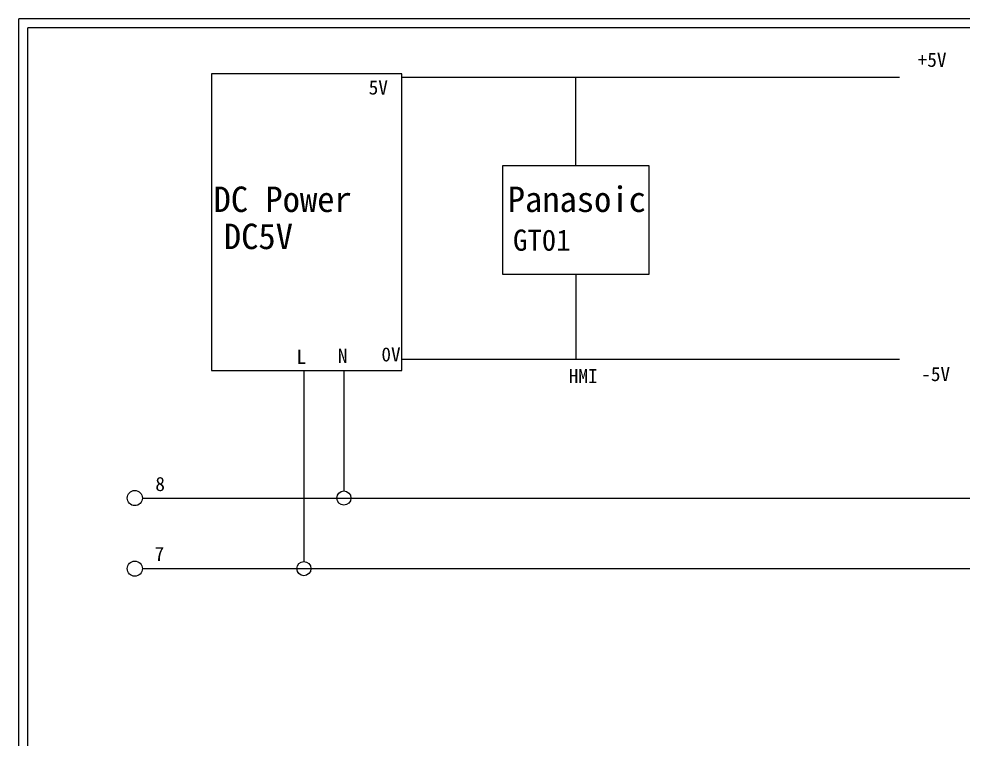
# Model space of a CAD drawing. Extents: x 10 to 297, y 3 to 207.
# Drawn here: x 10 to 143.8, y 105 to 207 of the extents above; entities that cross this region are included whole.
import ezdxf

# ---------------------------------------------------------------- set-up
doc = ezdxf.new("R2010")
doc.units = 0
doc.layers.get('0').update_dxf_attribs({"linetype": 'CONTINUOUS'})
for name, color, linetype in [('7', 7, 'CONTINUOUS'), ('圖框層', 7, 'CONTINUOUS'), ('標尺寸層', 3, 'CONTINUOUS')]:
    doc.layers.add(name, color=color, linetype=linetype)
doc.styles.add('CNS', font='romanc.shx', dxfattribs={"bigfont": 'chineset.shx'})
doc.styles.add('STSL', font='kaiu.ttf')

msp = doc.modelspace()

# ---------------------------------------------------------------- linework, layer by layer
for p, q in [((64.28, 199.2), (37.28, 199.2)), ((37.28, 199.2), (37.28, 157.2)), ((64.28, 157.2), (64.28, 199.2)), ((134.83, 198.67), (64.28, 198.67)), ((134.83, 158.72), (64.28, 158.72)), ((37.28, 157.2), (60.28, 157.2)), ((50.39, 157.2), (50.39, 130.12)), ((56.06, 157.2), (56.06, 140.12)), ((60.28, 157.2), (64.28, 157.2)), ((27.51, 139.12), (292.46, 139.12)), ((27.51, 129.12), (292.09, 129.12))]:
    msp.add_line(p, q)
for centre in [(56.06, 139.12), (50.39, 129.12)]:
    msp.add_circle(centre, 1)
at = {"layer": '7'}
for centre in [(26.43, 139.12), (26.43, 129.12)]:
    msp.add_circle(centre, 1.07, dxfattribs=at)
at = {"layer": '圖框層', "color": 7}
for p, q in [((297, 206.97), (10, 206.97)), ((10, 3), (10, 206.97)), ((295.75, 205.72), (11.25, 205.72)), ((11.25, 4.25), (11.25, 205.72))]:
    msp.add_line(p, q, dxfattribs=at)
at = {"layer": '標尺寸層', "color": 7}
for p, q in [((88.95, 186.2), (88.95, 198.67)), ((88.95, 170.76), (88.95, 158.72))]:
    msp.add_line(p, q, dxfattribs=at)
msp.add_lwpolyline([(78.6, 186.2), (99.3, 186.2), (99.3, 170.76), (78.6, 170.76)], close=True, dxfattribs=at)

# ---------------------------------------------------------------- texts
at = {"layer": '圖框層', "color": 4, "style": 'STSL'}
for s, height, p in [('+5V', 2, (137.39, 200.18)), ('5V', 2, (59.58, 196.26)), ('Panasoic', 3.6, (79.28, 179.63)), ('DC Power', 3.6, (37.59, 179.63)), ('DC5V', 3.6, (39.05, 174.37)), ('GT01', 3, (80.03, 174.14)), ('L', 2, (49.35, 158.11)), ('N', 2, (55.21, 158.26)), ('0V', 2, (61.38, 158.46)), ('-5V', 2, (137.9, 155.68)), ('8', 2, (29.34, 140.11)), ('7', 2, (29.24, 130.22))]:
    msp.add_text(s, height=height, dxfattribs=at).set_placement(p)
at = {"layer": '標尺寸層', "color": 7, "insert": (87.94, 157.39), "char_height": 2, "width": 2.0277, "attachment_point": 1, "style": 'CNS'}
msp.add_mtext('{\\fDFKai-SB|b0|i0|c136|p65;HMI}', dxfattribs=at)

doc.saveas('drawing.dxf')
